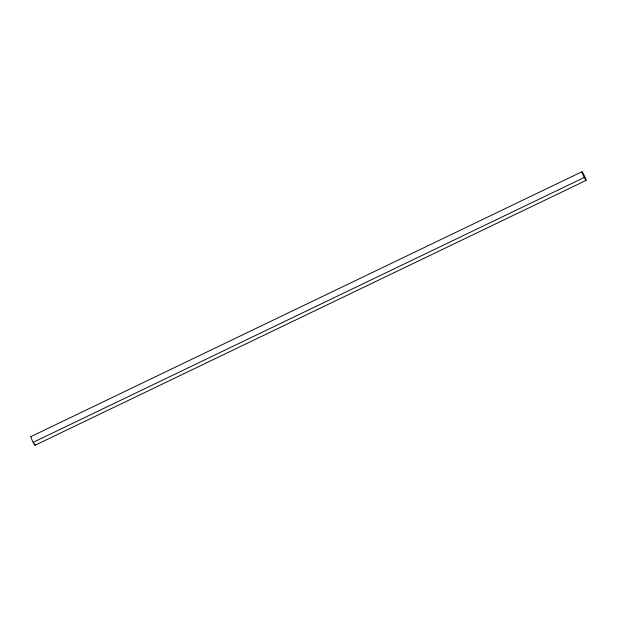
<?xml version="1.0" encoding="UTF-8"?>
<svg xmlns="http://www.w3.org/2000/svg" width="617" height="617" viewBox="0 0 617 617"><rect width="100%" height="100%" fill="white"/><g stroke="black" fill="none" stroke-linecap="round" stroke-linejoin="round"><path stroke-width="0.93" d="M30.865 436.628L581.962 171.742M31.027 436.697A4.797 0.432 64.3 0 0 33.171 442.343L584.26 177.465M35.038 445.258L586.135 180.372M34.668 443.785A4.797 0.432 64.3 0 1 33.171 442.343M582.332 173.215A4.797 0.432 64.3 0 0 585.973 180.303A4.797 0.432 64.3 0 0 583.829 174.657A4.797 0.432 64.3 0 0 582.332 173.215"/></g></svg>
